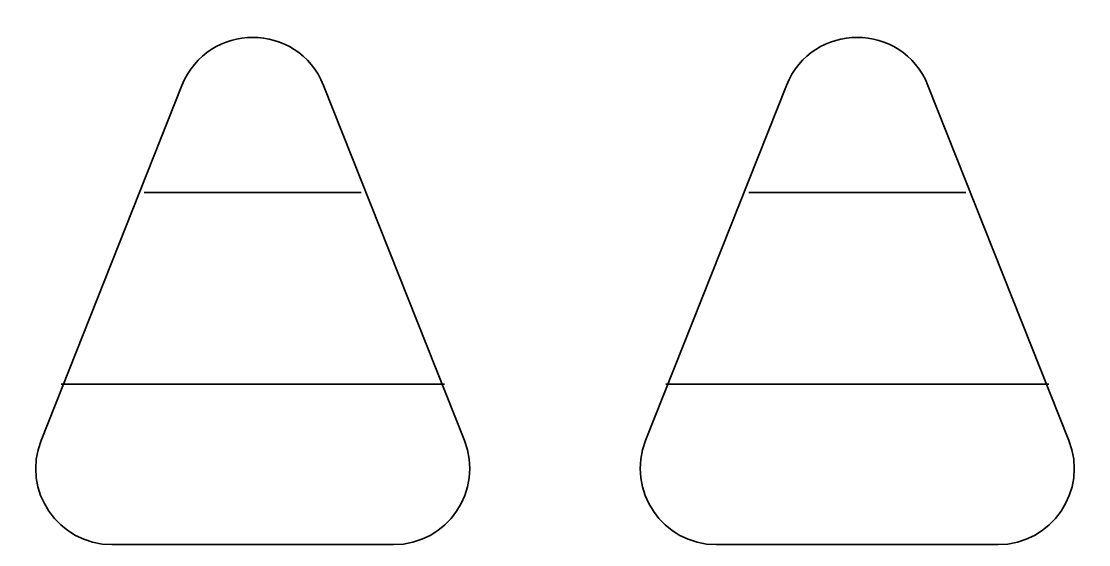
# Model space of a CAD drawing. Header units: inches. Extents: x 4.94 to 6.02, y -0.72 to -0.2.
import ezdxf

# ---------------------------------------------------------------- set-up
doc = ezdxf.new("R2010")
doc.units = ezdxf.units.IN
doc.header["$MEASUREMENT"] = 0
doc.layers.add('Layer 1', color=7, linetype='Continuous', lineweight=0)

# ---------------------------------------------------------------- blocks, each defined once
blk = doc.blocks.new('Block_0')
at = {"layer": 'Layer 1', "color": 240, "lineweight": 35, "true_color": 0xed1c24}
for p, q in [((5.0646, -0.3685), (5.2836, -0.3685)), ((4.9809, -0.5618), (5.3674, -0.5618))]:
    blk.add_line(p, q, dxfattribs=at)
at = {"layer": 'Layer 1', "color": 95, "lineweight": 35, "true_color": 0x39b54a}
blk.add_open_spline([(5.1027, -0.2605), (5.1027, -0.2605), (4.9606, -0.6187), (4.9606, -0.6187), (4.9406, -0.6691), (4.9778, -0.7238), (5.032, -0.7238), (5.032, -0.7238), (5.3162, -0.7238), (5.3162, -0.7238), (5.3705, -0.7238), (5.4076, -0.6691), (5.3876, -0.6187), (5.3876, -0.6187), (5.2455, -0.2605), (5.2455, -0.2605), (5.2199, -0.1959), (5.1284, -0.1959), (5.1027, -0.2605)], degree=3, knots=[0, 0, 0, 0, 1, 1, 1, 2, 2, 2, 3, 3, 3, 4, 4, 4, 5, 5, 5, 6, 6, 6, 6], dxfattribs=at)
blk = doc.blocks.new('Block_1')
at = {"layer": 'Layer 1', "color": 240, "lineweight": 35, "true_color": 0xed1c24}
for p, q in [((5.6744, -0.3685), (5.8934, -0.3685)), ((5.5907, -0.5618), (5.9771, -0.5618))]:
    blk.add_line(p, q, dxfattribs=at)
at = {"layer": 'Layer 1', "color": 95, "lineweight": 35, "true_color": 0x39b54a}
blk.add_open_spline([(5.7125, -0.2605), (5.7125, -0.2605), (5.5704, -0.6187), (5.5704, -0.6187), (5.5504, -0.6691), (5.5876, -0.7238), (5.6418, -0.7238), (5.6418, -0.7238), (5.926, -0.7238), (5.926, -0.7238), (5.9802, -0.7238), (6.0174, -0.6691), (5.9974, -0.6187), (5.9974, -0.6187), (5.8553, -0.2605), (5.8553, -0.2605), (5.8296, -0.1959), (5.7382, -0.1959), (5.7125, -0.2605)], degree=3, knots=[0, 0, 0, 0, 1, 1, 1, 2, 2, 2, 3, 3, 3, 4, 4, 4, 5, 5, 5, 6, 6, 6, 6], dxfattribs=at)

msp = doc.modelspace()

# ---------------------------------------------------------------- block references
at = {"layer": 'Layer 1'}
for name in ['Block_0', 'Block_1']:
    msp.add_blockref(name, (0, 0), dxfattribs=at)

doc.saveas('drawing.dxf')
